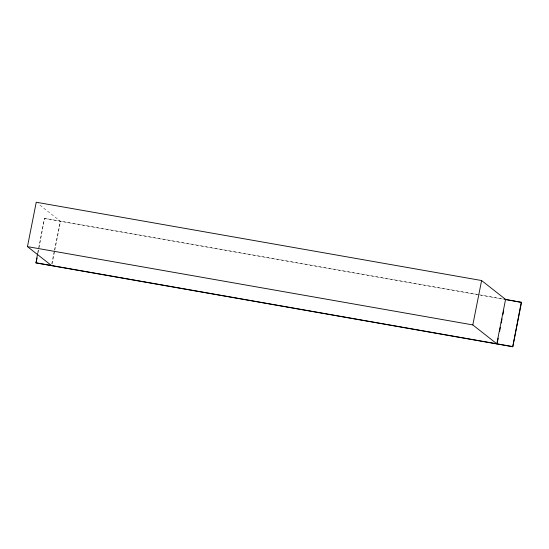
<?xml version="1.0" encoding="UTF-8"?>
<svg xmlns="http://www.w3.org/2000/svg" width="549" height="549" viewBox="0 0 549 549"><rect width="100%" height="100%" fill="white"/><g stroke="black" fill="none" stroke-linecap="round" stroke-linejoin="round"><path stroke-width="0.41" stroke-dasharray="2.75 2.06" d="M37.737 252.677L38.567 248.491M38.732 247.654L44.538 218.337L504.737 299.246M38.025 252.904L44.538 218.337M51.764 263.808L54.248 251.25M54.413 250.413L60.218 221.096L38.238 203.809M52.052 264.035L60.507 221.322M44.826 218.564L503.337 299.171"/><path stroke-width="0.82" d="M27.45 246.625L36.241 202.238L481.603 280.532L505.581 299.39L496.79 343.784L472.813 324.919L27.45 246.625L51.428 265.49M504.387 299.184L521.55 302.375L512.759 346.762L36.035 262.957L37.572 253.514M36.2 262.12L37.03 257.934M472.813 324.919L481.603 280.532M497.408 342.336L498.238 338.143M499.569 331.445L500.393 327.259M501.223 323.066L502.054 318.88M502.884 314.694L503.714 310.508M512.759 346.762L521.262 302.149M505.869 299.617L520.726 302.231M35.747 262.731L512.471 346.536"/></g></svg>
